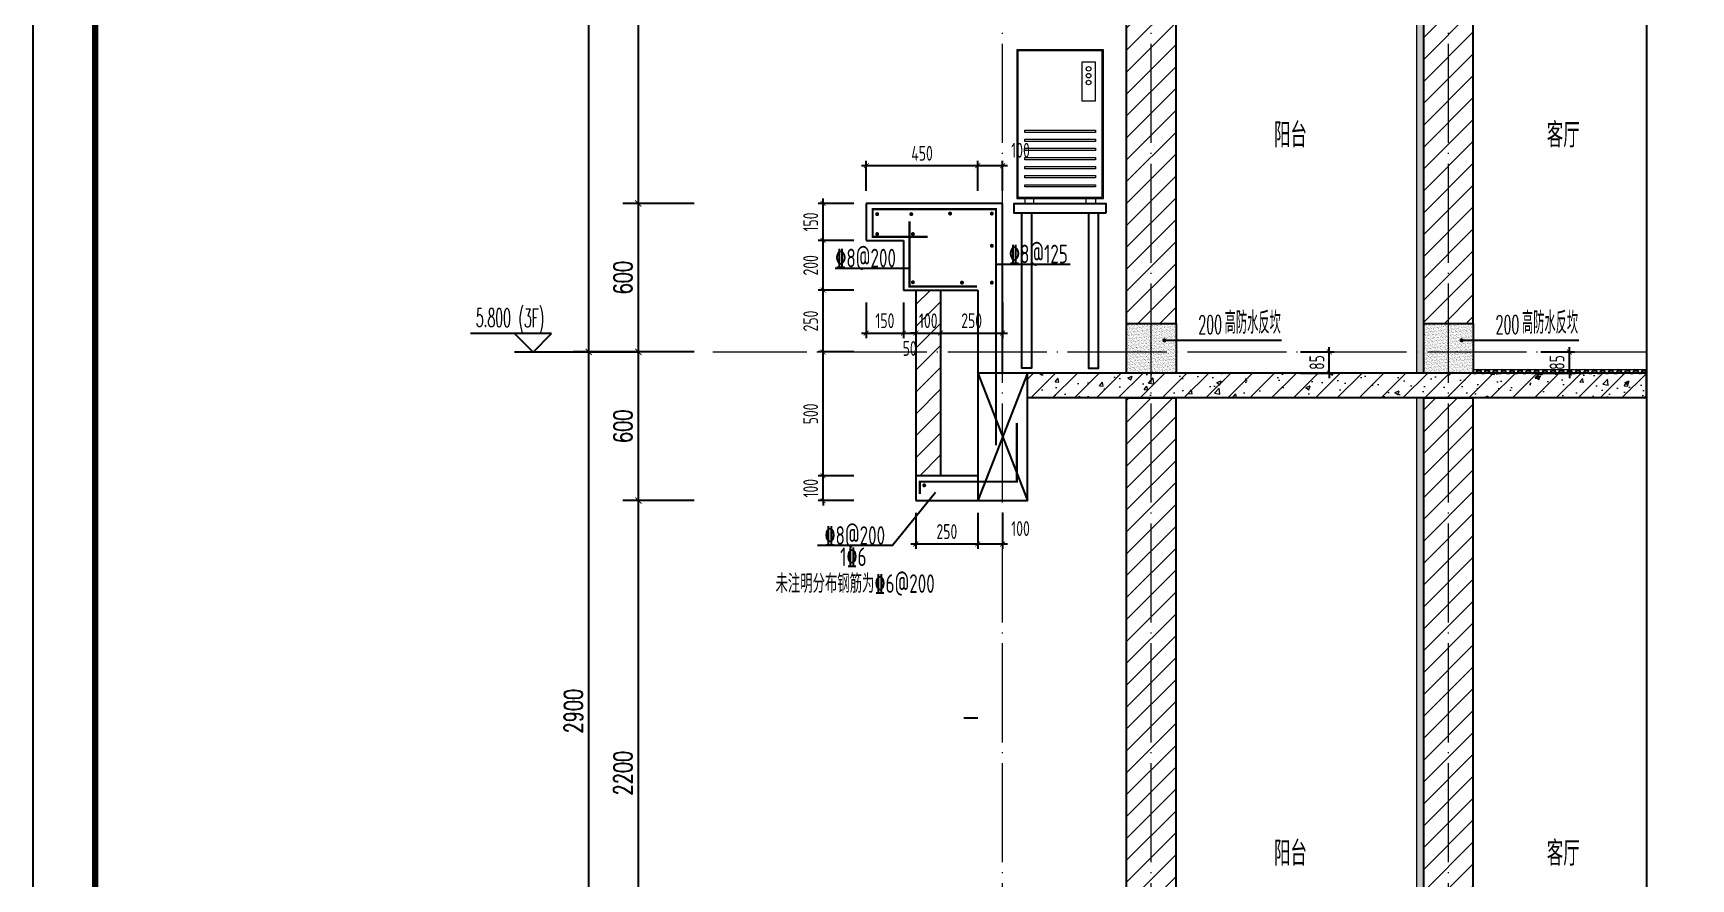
# Model space of a CAD drawing. Extents: x -668857 to 185752, y -270966 to 286822.
# Drawn here: x 59451 to 66142, y 126958 to 130372 of the extents above; entities that cross this region are included whole.
import ezdxf

# ---------------------------------------------------------------- set-up
doc = ezdxf.new("R2010")
doc.units = 0
doc.header["$LTSCALE"] = 1000
doc.linetypes.add('DOTE', pattern=[2.42, 2, -0.2, 0.02, -0.2])
doc.layers.get('0').update_dxf_attribs({"linetype": 'CONTINUOUS'})
doc.layers.get('DEFPOINTS').update_dxf_attribs({"linetype": 'CONTINUOUS'})
for name, color, linetype in [('DIM', 2, 'CONTINUOUS'), ('DIM_ELEV', 3, 'CONTINUOUS'), ('DIM_IDEN', 67, 'CONTINUOUS'), ('DIM_SYMB', 3, 'CONTINUOUS'), ('PUB_DIM', 3, 'CONTINUOUS'), ('PUB_TEXT', 2, 'CONTINUOUS'), ('REIN', 6, 'CONTINUOUS'), ('S-大样-砼线', 7, 'CONTINUOUS'), ('S-引出线', 40, 'CONTINUOUS'), ('TEXT', 2, 'CONTINUOUS'), ('WALL', 5, 'CONTINUOUS'), ('空调外机', 8, 'CONTINUOUS'), ('立面-看线', 251, 'CONTINUOUS')]:
    doc.layers.add(name, color=color, linetype=linetype)
for name, color, linetype, lineweight in [('DOTE', 19, 'DOTE', 9), ('PUB_HATCH', 8, 'CONTINUOUS', 9), ('图框', 9, 'CONTINUOUS', 18), ('平面-空调室外机', 143, 'CONTINUOUS', 9)]:
    doc.layers.add(name, color=color, linetype=linetype, lineweight=lineweight)
doc.layers.add('yichutu', color=7, linetype='CONTINUOUS', true_color=0xffffff)
doc.styles.add('_TCH_DIM', font='SIMPLEX.shx', dxfattribs={"width": 0.7, "bigfont": 'GBCBIG.shx'})
doc.styles.add('_TCH_DIM_T3', font='SIMPLEX', dxfattribs={"width": 0.705882, "bigfont": 'GBCBIG'})
doc.styles.add('DIM_FONT_T3', font='SIMPLEX', dxfattribs={"width": 0.705882, "bigfont": 'GBCBIG'})
doc.styles.add('TSSD_DIMENSION', font='Tssdeng.shx', dxfattribs={"width": 0.7, "bigfont": 'tssdchn.shx'})
doc.styles.add('TSSD_REIN', font='tssdeng.shx', dxfattribs={"width": 0.7, "height": 300, "bigfont": 'tssdchn.shx'})
doc.dimstyles.new('_TCH_ARCH&&25', dxfattribs={"dimtxt": 74.375, "dimasz": 25, "dimexe": 62.5, "dimexo": 75, "dimgap": 25, "dimtad": 1, "dimdec": 0, "dimzin": 0, "dimdsep": 46, "dimtxsty": '_TCH_DIM_T3', "dimblk": 'ARCHTICK', "dimcen": 0.09, "dimclrt": 7, "dimazin": 0, "dimtfac": 1, "dimtdec": 0, "dimtix": 1, "dimtmove": 2, "dimatfit": 3, "dimldrblk": 'ARCHTICK', "dimfxl": 1, "dimtolj": 1, "dimtzin": 0, "dimarcsym": 0})
doc.dimstyles.new('TSSD_20_20', dxfattribs={"dimtxt": 60, "dimasz": 20, "dimexe": 20, "dimexo": 50, "dimgap": 20, "dimtad": 1, "dimdec": 0, "dimzin": 0, "dimdsep": 46, "dimtxsty": 'TSSD_DIMENSION', "dimblk": 'ARCHTICK', "dimblk1": 'ARCHTICK', "dimblk2": 'ARCHTICK', "dimcen": 0, "dimdle": 20, "dimclrt": 7, "dimadec": 0, "dimazin": 0, "dimtfac": 1, "dimtdec": 0, "dimtix": 1, "dimtmove": 2, "dimatfit": 3, "dimfxl": 1, "dimtolj": 1, "dimtzin": 0, "dimarcsym": 0})
pattern_1 = [(45, (-525879.05, 291772.47), (-44.1941915, 44.1941915), [])]

# ---------------------------------------------------------------- blocks, each defined once
blk = doc.blocks.new('GFDDDDRG')
at = {"layer": '图框'}
blk.add_lwpolyline([(923310, -107437), (923310, -159999), (893610, -159999), (893610, -107437)], close=True, dxfattribs=at)
blk.add_lwpolyline([(923310, -107437), (923310, -159999), (893610, -159999), (893610, -107437)], close=True, dxfattribs=at)
at = {"layer": '图框', "const_width": 50}
blk.add_lwpolyline([(894110, -159499), (922810, -159499), (922810, -108687), (894110, -108687)], close=True, dxfattribs=at)
blk = doc.blocks.new('yct-1051-594-26275-14850-25-1002.0')
at = {"layer": 'yichutu', "color": 7, "true_color": 0xffffff}
blk.add_lwpolyline([(0, 0), (0, 14850), (26275, 14850), (26275, 0)], close=True, dxfattribs=at)
blk = doc.blocks.new('kongtiao')
for p, q in [((-338.7, 49), (-338.7, -550.8)), ((11, 49), (-338.7, 49)), ((-334.1, 44.4), (-334.1, -546.2)), ((6.4, 44.4), (-334.1, 44.4)), ((6.4, -546.2), (6.4, 44.4)), ((11, -550.8), (11, 49)), ((-76.2, -0.5), (-76.2, -156.5)), ((-21.1, -0.5), (-76.2, -0.5)), ((-21.1, -156.5), (-21.1, -0.5)), ((-76.2, -156.5), (-21.1, -156.5)), ((-338.7, -550.8), (11, -550.8)), ((-334.1, -546.2), (6.4, -546.2)), ((-306.6, -550.8), (-306.6, -571.2)), ((-306.6, -571.2), (-269.8, -571.2)), ((-269.8, -571.2), (-269.8, -550.8)), ((-57.9, -571.2), (-57.9, -550.8)), ((-21.1, -571.2), (-57.9, -571.2)), ((-21.1, -550.8), (-21.1, -571.2))]:
    blk.add_line(p, q)
for points in [[(-306.6, -275.4), (-21.1, -275.4), (-21.1, -284.6), (-306.6, -284.6)], [(-306.6, -312.1), (-21.1, -312.1), (-21.1, -321.3), (-306.6, -321.3)], [(-306.6, -348.8), (-21.1, -348.8), (-21.1, -358), (-306.6, -358)], [(-306.6, -385.6), (-21.1, -385.6), (-21.1, -394.7), (-306.6, -394.7)], [(-306.6, -422.3), (-21.1, -422.3), (-21.1, -431.5), (-306.6, -431.5)], [(-306.6, -459), (-21.1, -459), (-21.1, -468.2), (-306.6, -468.2)], [(-306.6, -495.7), (-21.1, -495.7), (-21.1, -504.9), (-306.6, -504.9)]]:
    blk.add_lwpolyline(points, close=True)
for centre in [(-48.7, -28), (-48.7, -55.6), (-48.7, -83.1)]:
    blk.add_circle(centre, 9.18)
blk = doc.blocks.new('_ArchTick')
at = {"color": 0, "linetype": 'ByBlock', "const_width": 0.15}
blk.add_lwpolyline([(-0.5, -0.5), (0.5, 0.5)], dxfattribs=at)
blk = doc.blocks.new('*D1890')
at = {"layer": 'DEFPOINTS', "color": 0, "transparency": 16777216}
for p in [(63264.3, 129836.9), (62814.3, 129684.6), (63264.3, 129684.6)]:
    blk.add_point(p, dxfattribs=at)
at = {"layer": 'DIM', "color": 0, "lineweight": -2, "transparency": 16777216}
for p, q in [((62794.3, 129836.9), (63284.3, 129836.9)), ((62814.3, 129734.6), (62814.3, 129856.9)), ((63264.3, 129734.6), (63264.3, 129856.9))]:
    blk.add_line(p, q, dxfattribs=at)
at = {"layer": 'DIM', "color": 0, "lineweight": -2, "transparency": 16777216, "xscale": 20, "yscale": 20, "zscale": 20, "rotation": 180}
blk.add_blockref('_ArchTick', (62814.3, 129836.9), dxfattribs=at)
at = {"layer": 'DIM', "color": 0, "lineweight": -2, "transparency": 16777216, "xscale": 20, "yscale": 20, "zscale": 20}
blk.add_blockref('_ArchTick', (63264.3, 129836.9), dxfattribs=at)
at = {"layer": 'DIM', "color": 7, "transparency": 16777216, "insert": (63039.3, 129886.9), "char_height": 60, "attachment_point": 5, "style": 'TSSD_DIMENSION'}
blk.add_mtext('\\A1;450', dxfattribs=at)
blk = doc.blocks.new('*D1891')
at = {"layer": 'DEFPOINTS', "color": 0, "transparency": 16777216}
for p in [(63364.3, 129836.9), (63264.3, 129684.6), (63364.3, 129684.6)]:
    blk.add_point(p, dxfattribs=at)
at = {"layer": 'DIM', "color": 0, "lineweight": -2, "transparency": 16777216}
for p, q in [((63244.3, 129836.9), (63384.3, 129836.9)), ((63264.3, 129734.6), (63264.3, 129856.9)), ((63364.3, 129734.6), (63364.3, 129856.9))]:
    blk.add_line(p, q, dxfattribs=at)
at = {"layer": 'DIM', "color": 0, "lineweight": -2, "transparency": 16777216, "xscale": 20, "yscale": 20, "zscale": 20, "rotation": 180}
blk.add_blockref('_ArchTick', (63264.3, 129836.9), dxfattribs=at)
at = {"layer": 'DIM', "color": 0, "lineweight": -2, "transparency": 16777216, "xscale": 20, "yscale": 20, "zscale": 20}
blk.add_blockref('_ArchTick', (63364.3, 129836.9), dxfattribs=at)
at = {"layer": 'DIM', "color": 7, "transparency": 16777216, "insert": (63436.7, 129899.1), "char_height": 60, "attachment_point": 5, "style": 'TSSD_DIMENSION'}
blk.add_mtext('\\A1;100', dxfattribs=at)
blk = doc.blocks.new('*D1892')
at = {"layer": 'DEFPOINTS', "color": 0, "transparency": 16777216}
for p in [(62814.3, 129334.6), (62964.3, 129334.6), (62964.3, 129160.8)]:
    blk.add_point(p, dxfattribs=at)
at = {"layer": 'DIM', "color": 0, "lineweight": -2, "transparency": 16777216}
for p, q in [((62814.3, 129284.6), (62814.3, 129140.8)), ((62964.3, 129284.6), (62964.3, 129140.8)), ((62794.3, 129160.8), (62984.3, 129160.8))]:
    blk.add_line(p, q, dxfattribs=at)
at = {"layer": 'DIM', "color": 0, "lineweight": -2, "transparency": 16777216, "xscale": 20, "yscale": 20, "zscale": 20, "rotation": 180}
blk.add_blockref('_ArchTick', (62814.3, 129160.8), dxfattribs=at)
at = {"layer": 'DIM', "color": 0, "lineweight": -2, "transparency": 16777216, "xscale": 20, "yscale": 20, "zscale": 20}
blk.add_blockref('_ArchTick', (62964.3, 129160.8), dxfattribs=at)
at = {"layer": 'DIM', "color": 7, "transparency": 16777216, "insert": (62889.3, 129210.8), "char_height": 60, "attachment_point": 5, "style": 'TSSD_DIMENSION'}
blk.add_mtext('\\A1;150', dxfattribs=at)
blk = doc.blocks.new('*D1893')
at = {"layer": 'DEFPOINTS', "color": 0, "transparency": 16777216}
for p in [(62964.3, 129334.6), (63014.3, 129334.6), (63014.3, 129160.8)]:
    blk.add_point(p, dxfattribs=at)
at = {"layer": 'DIM', "color": 0, "lineweight": -2, "transparency": 16777216}
for p, q in [((62964.3, 129284.6), (62964.3, 129140.8)), ((63014.3, 129284.6), (63014.3, 129140.8)), ((62944.3, 129160.8), (63034.3, 129160.8))]:
    blk.add_line(p, q, dxfattribs=at)
at = {"layer": 'DIM', "color": 0, "lineweight": -2, "transparency": 16777216, "xscale": 20, "yscale": 20, "zscale": 20, "rotation": 180}
blk.add_blockref('_ArchTick', (62964.3, 129160.8), dxfattribs=at)
at = {"layer": 'DIM', "color": 0, "lineweight": -2, "transparency": 16777216, "xscale": 20, "yscale": 20, "zscale": 20}
blk.add_blockref('_ArchTick', (63014.3, 129160.8), dxfattribs=at)
at = {"layer": 'DIM', "color": 7, "transparency": 16777216, "insert": (62989.3, 129098.9), "char_height": 60, "attachment_point": 5, "style": 'TSSD_DIMENSION'}
blk.add_mtext('\\A1;50', dxfattribs=at)
blk = doc.blocks.new('*D1894')
at = {"layer": 'DEFPOINTS', "color": 0, "transparency": 16777216}
for p in [(63014.3, 129334.6), (63114.3, 129334.6), (63114.3, 129160.8)]:
    blk.add_point(p, dxfattribs=at)
at = {"layer": 'DIM', "color": 0, "lineweight": -2, "transparency": 16777216}
for p, q in [((63014.3, 129284.6), (63014.3, 129140.8)), ((63114.3, 129284.6), (63114.3, 129140.8)), ((63014.3, 129160.8), (62994.3, 129160.8)), ((63014.3, 129160.8), (63114.3, 129160.8)), ((63114.3, 129160.8), (63134.3, 129160.8))]:
    blk.add_line(p, q, dxfattribs=at)
at = {"layer": 'DIM', "color": 0, "lineweight": -2, "transparency": 16777216, "xscale": 20, "yscale": 20, "zscale": 20}
blk.add_blockref('_ArchTick', (63014.3, 129160.8), dxfattribs=at)
at = {"layer": 'DIM', "color": 0, "lineweight": -2, "transparency": 16777216, "xscale": 20, "yscale": 20, "zscale": 20, "rotation": 180}
blk.add_blockref('_ArchTick', (63114.3, 129160.8), dxfattribs=at)
at = {"layer": 'DIM', "color": 7, "transparency": 16777216, "insert": (63064.3, 129210.8), "char_height": 60, "attachment_point": 5, "style": 'TSSD_DIMENSION'}
blk.add_mtext('\\A1;100', dxfattribs=at)
blk = doc.blocks.new('*D1895')
at = {"layer": 'DEFPOINTS', "color": 0, "transparency": 16777216}
for p in [(63114.3, 129334.6), (63364.3, 129334.6), (63364.3, 129160.8)]:
    blk.add_point(p, dxfattribs=at)
at = {"layer": 'DIM', "color": 0, "lineweight": -2, "transparency": 16777216}
for p, q in [((63114.3, 129284.6), (63114.3, 129140.8)), ((63364.3, 129284.6), (63364.3, 129140.8)), ((63094.3, 129160.8), (63384.3, 129160.8))]:
    blk.add_line(p, q, dxfattribs=at)
at = {"layer": 'DIM', "color": 0, "lineweight": -2, "transparency": 16777216, "xscale": 20, "yscale": 20, "zscale": 20, "rotation": 180}
blk.add_blockref('_ArchTick', (63114.3, 129160.8), dxfattribs=at)
at = {"layer": 'DIM', "color": 0, "lineweight": -2, "transparency": 16777216, "xscale": 20, "yscale": 20, "zscale": 20}
blk.add_blockref('_ArchTick', (63364.3, 129160.8), dxfattribs=at)
at = {"layer": 'DIM', "color": 7, "transparency": 16777216, "insert": (63239.3, 129210.8), "char_height": 60, "attachment_point": 5, "style": 'TSSD_DIMENSION'}
blk.add_mtext('\\A1;250', dxfattribs=at)
blk = doc.blocks.new('*D1896')
at = {"layer": 'DEFPOINTS', "color": 0, "transparency": 16777216}
for p in [(63014.3, 128484.6), (63264.3, 128484.6), (63264.3, 128309.5)]:
    blk.add_point(p, dxfattribs=at)
at = {"layer": 'DIM', "color": 0, "lineweight": -2, "transparency": 16777216}
for p, q in [((63014.3, 128434.6), (63014.3, 128289.5)), ((63264.3, 128434.6), (63264.3, 128289.5)), ((62994.3, 128309.5), (63284.3, 128309.5))]:
    blk.add_line(p, q, dxfattribs=at)
at = {"layer": 'DIM', "color": 0, "lineweight": -2, "transparency": 16777216, "xscale": 20, "yscale": 20, "zscale": 20, "rotation": 180}
blk.add_blockref('_ArchTick', (63014.3, 128309.5), dxfattribs=at)
at = {"layer": 'DIM', "color": 0, "lineweight": -2, "transparency": 16777216, "xscale": 20, "yscale": 20, "zscale": 20}
blk.add_blockref('_ArchTick', (63264.3, 128309.5), dxfattribs=at)
at = {"layer": 'DIM', "color": 7, "transparency": 16777216, "insert": (63139.3, 128359.5), "char_height": 60, "attachment_point": 5, "style": 'TSSD_DIMENSION'}
blk.add_mtext('\\A1;250', dxfattribs=at)
blk = doc.blocks.new('*D1897')
at = {"layer": 'DEFPOINTS', "color": 0, "transparency": 16777216}
for p in [(63264.3, 128484.6), (63364.3, 128484.6), (63364.3, 128309.5)]:
    blk.add_point(p, dxfattribs=at)
at = {"layer": 'DIM', "color": 0, "lineweight": -2, "transparency": 16777216}
for p, q in [((63264.3, 128434.6), (63264.3, 128289.5)), ((63364.3, 128434.6), (63364.3, 128289.5)), ((63244.3, 128309.5), (63384.3, 128309.5))]:
    blk.add_line(p, q, dxfattribs=at)
at = {"layer": 'DIM', "color": 0, "lineweight": -2, "transparency": 16777216, "xscale": 20, "yscale": 20, "zscale": 20, "rotation": 180}
blk.add_blockref('_ArchTick', (63264.3, 128309.5), dxfattribs=at)
at = {"layer": 'DIM', "color": 0, "lineweight": -2, "transparency": 16777216, "xscale": 20, "yscale": 20, "zscale": 20}
blk.add_blockref('_ArchTick', (63364.3, 128309.5), dxfattribs=at)
at = {"layer": 'DIM', "color": 7, "transparency": 16777216, "insert": (63436.7, 128371.7), "char_height": 60, "attachment_point": 5, "style": 'TSSD_DIMENSION'}
blk.add_mtext('\\A1;100', dxfattribs=at)
blk = doc.blocks.new('*D1898')
at = {"layer": 'DEFPOINTS', "color": 0, "transparency": 16777216}
for p in [(62639.7, 129684.6), (62814.3, 129684.6), (62814.3, 129534.6)]:
    blk.add_point(p, dxfattribs=at)
at = {"layer": 'DIM', "color": 0, "lineweight": -2, "transparency": 16777216}
for p, q in [((62764.3, 129684.6), (62619.7, 129684.6)), ((62639.7, 129514.6), (62639.7, 129704.6)), ((62764.3, 129534.6), (62619.7, 129534.6))]:
    blk.add_line(p, q, dxfattribs=at)
at = {"layer": 'DIM', "color": 0, "lineweight": -2, "transparency": 16777216, "xscale": 20, "yscale": 20, "zscale": 20}
for p, rotation in [((62639.7, 129684.6), 90), ((62639.7, 129534.6), 270)]:
    blk.add_blockref('_ArchTick', p, dxfattribs=dict(at, rotation=rotation))
at = {"layer": 'DIM', "color": 7, "transparency": 16777216, "insert": (62589.7, 129609.6), "char_height": 60, "attachment_point": 5, "rotation": 90, "style": 'TSSD_DIMENSION'}
blk.add_mtext('\\A1;150', dxfattribs=at)
blk = doc.blocks.new('*D1899')
at = {"layer": 'DEFPOINTS', "color": 0, "transparency": 16777216}
for p in [(62639.7, 129534.6), (62814.3, 129534.6), (62814.3, 129334.6)]:
    blk.add_point(p, dxfattribs=at)
at = {"layer": 'DIM', "color": 0, "lineweight": -2, "transparency": 16777216}
for p, q in [((62764.3, 129534.6), (62619.7, 129534.6)), ((62639.7, 129314.6), (62639.7, 129554.6)), ((62764.3, 129334.6), (62619.7, 129334.6))]:
    blk.add_line(p, q, dxfattribs=at)
at = {"layer": 'DIM', "color": 0, "lineweight": -2, "transparency": 16777216, "xscale": 20, "yscale": 20, "zscale": 20}
for p, rotation in [((62639.7, 129534.6), 90), ((62639.7, 129334.6), 270)]:
    blk.add_blockref('_ArchTick', p, dxfattribs=dict(at, rotation=rotation))
at = {"layer": 'DIM', "color": 7, "transparency": 16777216, "insert": (62589.7, 129434.6), "char_height": 60, "attachment_point": 5, "rotation": 90, "style": 'TSSD_DIMENSION'}
blk.add_mtext('\\A1;200', dxfattribs=at)
blk = doc.blocks.new('*D1900')
at = {"layer": 'DEFPOINTS', "color": 0, "transparency": 16777216}
for p in [(62639.7, 129334.6), (62814.3, 129334.6), (62814.3, 129084.6)]:
    blk.add_point(p, dxfattribs=at)
at = {"layer": 'DIM', "color": 0, "lineweight": -2, "transparency": 16777216}
for p, q in [((62764.3, 129334.6), (62619.7, 129334.6)), ((62639.7, 129064.6), (62639.7, 129354.6)), ((62764.3, 129084.6), (62619.7, 129084.6))]:
    blk.add_line(p, q, dxfattribs=at)
at = {"layer": 'DIM', "color": 0, "lineweight": -2, "transparency": 16777216, "xscale": 20, "yscale": 20, "zscale": 20}
for p, rotation in [((62639.7, 129334.6), 90), ((62639.7, 129084.6), 270)]:
    blk.add_blockref('_ArchTick', p, dxfattribs=dict(at, rotation=rotation))
at = {"layer": 'DIM', "color": 7, "transparency": 16777216, "insert": (62589.7, 129209.6), "char_height": 60, "attachment_point": 5, "rotation": 90, "style": 'TSSD_DIMENSION'}
blk.add_mtext('\\A1;250', dxfattribs=at)
blk = doc.blocks.new('*D1901')
at = {"layer": 'DEFPOINTS', "color": 0, "transparency": 16777216}
for p in [(62639.7, 129084.6), (62814.3, 129084.6), (62814.3, 128584.6)]:
    blk.add_point(p, dxfattribs=at)
at = {"layer": 'DIM', "color": 0, "lineweight": -2, "transparency": 16777216}
for p, q in [((62764.3, 129084.6), (62619.7, 129084.6)), ((62639.7, 128564.6), (62639.7, 129104.6)), ((62764.3, 128584.6), (62619.7, 128584.6))]:
    blk.add_line(p, q, dxfattribs=at)
at = {"layer": 'DIM', "color": 0, "lineweight": -2, "transparency": 16777216, "xscale": 20, "yscale": 20, "zscale": 20}
for p, rotation in [((62639.7, 129084.6), 90), ((62639.7, 128584.6), 270)]:
    blk.add_blockref('_ArchTick', p, dxfattribs=dict(at, rotation=rotation))
at = {"layer": 'DIM', "color": 7, "transparency": 16777216, "insert": (62589.7, 128834.6), "char_height": 60, "attachment_point": 5, "rotation": 90, "style": 'TSSD_DIMENSION'}
blk.add_mtext('\\A1;500', dxfattribs=at)
blk = doc.blocks.new('*D1934')
at = {"layer": 'DEFPOINTS', "color": 0, "transparency": 16777216}
for p in [(64517, 129084.6), (64682.9, 129084.6), (64517, 128999.6)]:
    blk.add_point(p, dxfattribs=at)
at = {"layer": 'DIM', "color": 0, "lineweight": -2, "transparency": 16777216}
for p, q in [((64567, 129084.6), (64702.9, 129084.6)), ((64682.9, 129084.6), (64682.9, 129104.6)), ((64682.9, 128999.6), (64682.9, 129084.6)), ((64567, 128999.6), (64702.9, 128999.6)), ((64682.9, 128999.6), (64682.9, 128979.6))]:
    blk.add_line(p, q, dxfattribs=at)
at = {"layer": 'DIM', "color": 0, "lineweight": -2, "transparency": 16777216, "xscale": 20, "yscale": 20, "zscale": 20}
for p, rotation in [((64682.9, 129084.6), 270), ((64682.9, 128999.6), 90)]:
    blk.add_blockref('_ArchTick', p, dxfattribs=dict(at, rotation=rotation))
at = {"layer": 'DIM', "color": 7, "transparency": 16777216, "insert": (64632.9, 129042.1), "char_height": 60, "attachment_point": 5, "rotation": 90, "style": 'TSSD_DIMENSION'}
blk.add_mtext('\\A1;85', dxfattribs=at)
blk = doc.blocks.new('*D1935')
at = {"layer": 'DEFPOINTS', "color": 0, "transparency": 16777216}
for p in [(65486.3, 129084.6), (65652.2, 129084.6), (65486.3, 128999.6)]:
    blk.add_point(p, dxfattribs=at)
at = {"layer": 'DIM', "color": 0, "lineweight": -2, "transparency": 16777216}
for p, q in [((65536.3, 129084.6), (65672.2, 129084.6)), ((65652.2, 129084.6), (65652.2, 129104.6)), ((65652.2, 128999.6), (65652.2, 129084.6)), ((65536.3, 128999.6), (65672.2, 128999.6)), ((65652.2, 128999.6), (65652.2, 128979.6))]:
    blk.add_line(p, q, dxfattribs=at)
at = {"layer": 'DIM', "color": 0, "lineweight": -2, "transparency": 16777216, "xscale": 20, "yscale": 20, "zscale": 20}
for p, rotation in [((65652.2, 129084.6), 270), ((65652.2, 128999.6), 90)]:
    blk.add_blockref('_ArchTick', p, dxfattribs=dict(at, rotation=rotation))
at = {"layer": 'DIM', "color": 7, "transparency": 16777216, "insert": (65602.2, 129042.1), "char_height": 60, "attachment_point": 5, "rotation": 90, "style": 'TSSD_DIMENSION'}
blk.add_mtext('\\A1;85', dxfattribs=at)
blk = doc.blocks.new('*D1962')
at = {"layer": 'DEFPOINTS', "color": 0, "transparency": 16777216}
for p in [(61894.1, 128484.6), (62194.1, 128484.6), (62194.1, 126284.6)]:
    blk.add_point(p, dxfattribs=at)
at = {"layer": 'PUB_DIM', "color": 0, "lineweight": -2, "transparency": 16777216}
for p, q in [((62119.1, 128484.6), (61831.6, 128484.6)), ((61894.1, 126284.6), (61894.1, 128484.6)), ((62119.1, 126284.6), (61831.6, 126284.6))]:
    blk.add_line(p, q, dxfattribs=at)
at = {"layer": 'PUB_DIM', "color": 0, "lineweight": -2, "transparency": 16777216, "xscale": 25, "yscale": 25, "zscale": 25}
for p, rotation in [((61894.1, 128484.6), 90), ((61894.1, 126284.6), 270)]:
    blk.add_blockref('_ArchTick', p, dxfattribs=dict(at, rotation=rotation))
at = {"layer": 'PUB_DIM', "color": 7, "transparency": 16777216, "insert": (61831.9, 127384.6), "char_height": 74.38, "attachment_point": 5, "rotation": 90, "style": '_TCH_DIM_T3'}
blk.add_mtext('\\A1;2200', dxfattribs=at)
blk = doc.blocks.new('*D1963')
at = {"layer": 'DEFPOINTS', "color": 0, "transparency": 16777216}
for p in [(61894.1, 129084.6), (62194.1, 129084.6), (62194.1, 128484.6)]:
    blk.add_point(p, dxfattribs=at)
at = {"layer": 'PUB_DIM', "color": 0, "lineweight": -2, "transparency": 16777216}
for p, q in [((62119.1, 129084.6), (61831.6, 129084.6)), ((61894.1, 128484.6), (61894.1, 129084.6)), ((62119.1, 128484.6), (61831.6, 128484.6))]:
    blk.add_line(p, q, dxfattribs=at)
at = {"layer": 'PUB_DIM', "color": 0, "lineweight": -2, "transparency": 16777216, "xscale": 25, "yscale": 25, "zscale": 25}
for p, rotation in [((61894.1, 129084.6), 90), ((61894.1, 128484.6), 270)]:
    blk.add_blockref('_ArchTick', p, dxfattribs=dict(at, rotation=rotation))
at = {"layer": 'PUB_DIM', "color": 7, "transparency": 16777216, "insert": (61831.9, 128784.6), "char_height": 74.38, "attachment_point": 5, "rotation": 90, "style": '_TCH_DIM_T3'}
blk.add_mtext('\\A1;600', dxfattribs=at)
blk = doc.blocks.new('*D1964')
at = {"layer": 'DEFPOINTS', "color": 0, "transparency": 16777216}
for p in [(61894.1, 129684.6), (62194.1, 129684.6), (62194.1, 129084.6)]:
    blk.add_point(p, dxfattribs=at)
at = {"layer": 'PUB_DIM', "color": 0, "lineweight": -2, "transparency": 16777216}
for p, q in [((62119.1, 129684.6), (61831.6, 129684.6)), ((61894.1, 129084.6), (61894.1, 129684.6)), ((62119.1, 129084.6), (61831.6, 129084.6))]:
    blk.add_line(p, q, dxfattribs=at)
at = {"layer": 'PUB_DIM', "color": 0, "lineweight": -2, "transparency": 16777216, "xscale": 25, "yscale": 25, "zscale": 25}
for p, rotation in [((61894.1, 129684.6), 90), ((61894.1, 129084.6), 270)]:
    blk.add_blockref('_ArchTick', p, dxfattribs=dict(at, rotation=rotation))
at = {"layer": 'PUB_DIM', "color": 7, "transparency": 16777216, "insert": (61831.9, 129384.6), "char_height": 74.38, "attachment_point": 5, "rotation": 90, "style": '_TCH_DIM_T3'}
blk.add_mtext('\\A1;600', dxfattribs=at)
blk = doc.blocks.new('*D1965')
at = {"layer": 'DEFPOINTS', "color": 0, "transparency": 16777216}
for p in [(61894.1, 131384.6), (62194.1, 131384.6), (62194.1, 129684.6)]:
    blk.add_point(p, dxfattribs=at)
at = {"layer": 'PUB_DIM', "color": 0, "lineweight": -2, "transparency": 16777216}
for p, q in [((62119.1, 131384.6), (61831.6, 131384.6)), ((61894.1, 129684.6), (61894.1, 131384.6)), ((62119.1, 129684.6), (61831.6, 129684.6))]:
    blk.add_line(p, q, dxfattribs=at)
at = {"layer": 'PUB_DIM', "color": 0, "lineweight": -2, "transparency": 16777216, "xscale": 25, "yscale": 25, "zscale": 25}
for p, rotation in [((61894.1, 131384.6), 90), ((61894.1, 129684.6), 270)]:
    blk.add_blockref('_ArchTick', p, dxfattribs=dict(at, rotation=rotation))
at = {"layer": 'PUB_DIM', "color": 7, "transparency": 16777216, "insert": (61831.9, 130534.6), "char_height": 74.38, "attachment_point": 5, "rotation": 90, "style": '_TCH_DIM_T3'}
blk.add_mtext('\\A1;1700', dxfattribs=at)
blk = doc.blocks.new('*D1977')
at = {"layer": 'DEFPOINTS', "color": 0, "transparency": 16777216}
for p in [(61694.1, 129084.6), (62194.1, 129084.6), (62194.1, 126184.6)]:
    blk.add_point(p, dxfattribs=at)
at = {"layer": 'PUB_DIM', "color": 0, "lineweight": -2, "transparency": 16777216}
for p, q in [((62119.1, 129084.6), (61631.6, 129084.6)), ((61694.1, 126184.6), (61694.1, 129084.6)), ((62119.1, 126184.6), (61631.6, 126184.6))]:
    blk.add_line(p, q, dxfattribs=at)
at = {"layer": 'PUB_DIM', "color": 0, "lineweight": -2, "transparency": 16777216, "xscale": 25, "yscale": 25, "zscale": 25}
for p, rotation in [((61694.1, 129084.6), 90), ((61694.1, 126184.6), 270)]:
    blk.add_blockref('_ArchTick', p, dxfattribs=dict(at, rotation=rotation))
at = {"layer": 'PUB_DIM', "color": 7, "transparency": 16777216, "insert": (61631.9, 127634.6), "char_height": 74.38, "attachment_point": 5, "rotation": 90, "style": '_TCH_DIM_T3'}
blk.add_mtext('\\A1;2900', dxfattribs=at)
blk = doc.blocks.new('*D1978')
at = {"layer": 'DEFPOINTS', "color": 0, "transparency": 16777216}
for p in [(61694.1, 131984.6), (62194.1, 131984.6), (62194.1, 129084.6)]:
    blk.add_point(p, dxfattribs=at)
at = {"layer": 'PUB_DIM', "color": 0, "lineweight": -2, "transparency": 16777216}
for p, q in [((62119.1, 131984.6), (61631.6, 131984.6)), ((61694.1, 129084.6), (61694.1, 131984.6)), ((62119.1, 129084.6), (61631.6, 129084.6))]:
    blk.add_line(p, q, dxfattribs=at)
at = {"layer": 'PUB_DIM', "color": 0, "lineweight": -2, "transparency": 16777216, "xscale": 25, "yscale": 25, "zscale": 25}
for p, rotation in [((61694.1, 131984.6), 90), ((61694.1, 129084.6), 270)]:
    blk.add_blockref('_ArchTick', p, dxfattribs=dict(at, rotation=rotation))
at = {"layer": 'PUB_DIM', "color": 7, "transparency": 16777216, "insert": (61631.9, 130534.6), "char_height": 74.38, "attachment_point": 5, "rotation": 90, "style": '_TCH_DIM_T3'}
blk.add_mtext('\\A1;2900', dxfattribs=at)
blk = doc.blocks.new('20210810.12105273')
at = {"layer": 'REIN', "const_width": 9}
for points in [[(67788.7, -102597.6), (67566.6, -102597.6), (67566.6, -102486.3), (68064.3, -102486.3), (68064.3, -103438.9)], [(67714.9, -102534.6), (67714.9, -102798.3), (67987.2, -102798.3)], [(67756.7, -103636.2), (67756.7, -103585.8), (68148.8, -103585.8), (68148.8, -103348.9)]]:
    blk.add_lwpolyline(points, dxfattribs=at)
at = {"layer": 'REIN', "const_width": 8}
for points in [[(67580.8, -102505.9, 1), (67588.8, -102505.9, 1)], [(67718.3, -102505.9, 1), (67726.3, -102505.9, 1)], [(67875.2, -102503.6, 1), (67883.2, -102503.6, 1)], [(68043.7, -102503.6, 1), (68051.7, -102503.6, 1)], [(67580.8, -102586.3, 1), (67588.8, -102586.3, 1)], [(67725, -102586.3, 1), (67733, -102586.3, 1)], [(68043.7, -102633.7, 1), (68051.7, -102633.7, 1)], [(67725, -102781, 1), (67733, -102781, 1)], [(67922.9, -102782.5, 1), (67930.9, -102782.5, 1)], [(68043.7, -102782.5, 1), (68051.7, -102782.5, 1)], [(67770.7, -103600.9, 1), (67778.7, -103600.9, 1)]]:
    blk.add_lwpolyline(points, format="xyb", close=True, dxfattribs=at)
at = {"layer": 'S-大样-砼线'}
for p, q in [((67991, -103147.4), (68191, -103662.4)), ((68191, -103147.4), (67991, -103662.4))]:
    blk.add_line(p, q, dxfattribs=at)
blk.add_lwpolyline([(68191, -103147.4), (67991, -103147.4), (67991, -103662.4), (68191, -103662.4)], close=True, dxfattribs=at)
at = {"layer": 'S-引出线'}
for p, q in [((67414.8, -102724.7), (67714.9, -102724.7)), ((68064.3, -102708.3), (68364.4, -102708.3))]:
    blk.add_line(p, q, dxfattribs=at)
blk.add_lwpolyline([(67820.4, -103630), (67646.7, -103843.4), (67343.7, -103843.4)], dxfattribs=at)
at = {"layer": 'TEXT', "style": 'TSSD_REIN', "width": 0.7}
for s, p in [('%%1328@200', (67415.6, -102720.6)), ('%%1328@125', (68116.4, -102704.2)), ('%%1328@200', (67371.7, -103840.7)), ('1%%1326', (67435.5, -103926.9)), ('未注明分布钢筋为%%1326@200', (67174.6, -104035))]:
    blk.add_text(s, height=75, rotation=0, dxfattribs=at).set_placement(p)
blk = doc.blocks.new('*D1987')
at = {"layer": 'DEFPOINTS', "color": 0, "transparency": 16777216}
for p in [(62639.7, 128584.6), (62814.3, 128584.6), (62814.3, 128484.6)]:
    blk.add_point(p, dxfattribs=at)
at = {"layer": 'DIM', "color": 0, "lineweight": -2, "transparency": 16777216}
for p, q in [((62639.7, 128584.6), (62639.7, 128604.6)), ((62764.3, 128584.6), (62619.7, 128584.6)), ((62639.7, 128484.6), (62639.7, 128584.6)), ((62764.3, 128484.6), (62619.7, 128484.6)), ((62639.7, 128484.6), (62639.7, 128464.6))]:
    blk.add_line(p, q, dxfattribs=at)
at = {"layer": 'DIM', "color": 0, "lineweight": -2, "transparency": 16777216, "xscale": 20, "yscale": 20, "zscale": 20}
for p, rotation in [((62639.7, 128584.6), 270), ((62639.7, 128484.6), 90)]:
    blk.add_blockref('_ArchTick', p, dxfattribs=dict(at, rotation=rotation))
at = {"layer": 'DIM', "color": 7, "transparency": 16777216, "insert": (62589.7, 128534.6), "char_height": 60, "attachment_point": 5, "rotation": 90, "style": 'TSSD_DIMENSION'}
blk.add_mtext('\\A1;100', dxfattribs=at)
blk = doc.blocks.new('20210902.15310781')
at = {"layer": 'DOTE', "color": 1, "linetype": 'DOTE', "ltscale": 0.2}
for p, q in [((79213.2, -133245.9), (79213.2, -113645.9)), ((79813.2, -133245.9), (79813.2, -113645.9)), ((81013.2, -133245.9), (81013.2, -113645.9)), ((81811.7, -126345.9), (78043, -126345.9))]:
    blk.add_line(p, q, dxfattribs=at)

msp = doc.modelspace()

# ---------------------------------------------------------------- hatches: boundary and pattern name
at = {"layer": 'PUB_HATCH'}
h = msp.add_hatch(dxfattribs=at)
h.set_pattern_fill('普通砖', color=256, scale=25, style=0)
h.set_pattern_definition(pattern_1)
h.paths.add_polyline_path([(64064.28, 129199.56), (64064.28, 131799.56), (63864.28, 131799.56), (63864.28, 129199.56)])
h = msp.add_hatch(dxfattribs=at)
h.set_pattern_fill('普通砖', color=256, scale=25, style=0)
h.set_pattern_definition(pattern_1)
h.paths.add_polyline_path([(65264.28, 129199.56), (65264.28, 131799.56), (65064.28, 131799.56), (65064.28, 129199.56)])
h = msp.add_hatch(dxfattribs=at)
h.set_pattern_fill('普通砖', color=256, scale=25, style=0)
h.set_pattern_definition(pattern_1)
h.paths.add_polyline_path([(63114.28, 129334.56), (63014.28, 129334.56), (63014.28, 128584.6), (63114.28, 128584.6)])
h = msp.add_hatch(dxfattribs=at)
h.set_pattern_fill('钢筋混凝土', color=256, scale=25, style=0)
h.set_pattern_definition([(45, (-525879.05, 291727.59), (-44.194174, 44.194174), []), (50, (-525879.05, 291727.59), (179.315046, -15.688034), [18.75, -206.25]), (355, (-525879.05, 291727.6), (-34.687833, 188.048033), [15, -165]), (100.4514, (-525864.1, 291726.28), (144.627345, 172.359886), [15.93505, -175.28553]), (46.1842, (-525879.05, 291777.6), (266.81026, -41.37975), [28.125, -309.375]), (96.6356, (-525856.82, 291774.14), (233.66568, 243.52947), [23.90257, -262.92825]), (351.1842, (-525879.05, 291777.6), (233.66549, 243.52965), [22.5, -247.5]), (21, (-525854.05, 291765.09), (149.226763, -100.654723), [18.75, -206.25]), (326, (-525854.05, 291765.1), (60.828833, 181.28751), [15, -165]), (71.4514, (-525841.61, 291756.7), (210.055657, 80.632624), [15.93505, -175.28553]), (37.5, (-525879.05, 291727.59), (3.039964, 83.2234635), [0, -163, 0, -167.5, 0, -165.625]), (7.5, (-525879.05, 291727.59), (65.767384, 98.602928), [0, -95.5, 0, -159.25, 0, -63.125]), (327.5, (-525934.8, 291727.59), (133.455609, -5.638718), [0, -62.5, 0, -195, 0, -258.75]), (317.5, (-525959.8, 291727.59), (145.796542, 25.026246), [0, -81.25, 0, -129.5, 0, -183.75])])
h.paths.add_polyline_path([(63464.28, 128999.56), (63464.28, 128899.56), (65962.81, 128899.56), (65962.81, 128999.56)])
h = msp.add_hatch(dxfattribs=at)
h.set_pattern_fill('普通砖', color=256, scale=25, style=0)
h.set_pattern_definition(pattern_1)
h.paths.add_polyline_path([(64064.28, 126299.56), (64064.28, 128899.56), (63864.28, 128899.56), (63864.28, 126299.56)])
h = msp.add_hatch(dxfattribs=at)
h.set_pattern_fill('普通砖', color=256, scale=25, style=0)
h.set_pattern_definition(pattern_1)
h.paths.add_polyline_path([(65264.28, 126299.56), (65264.28, 128899.56), (65064.28, 128899.56), (65064.28, 126299.56)])
at = {"layer": '立面-看线'}
h = msp.add_hatch(dxfattribs=at)
h.set_pattern_fill('HONEY', color=256, scale=7, angle=90)
h.set_pattern_definition([(90, (450426.234, -672168.679), (-9.623705, 16.66875), [11.1125, -22.225]), (210, (450426.234, -672168.679), (-9.62370845, -16.66874801), [11.1125, -22.225]), (150, (450426.234, -672168.679), (-19.24741345, 1.99e-06), [-22.225, 11.1125])])
edge = h.paths.add_edge_path()
edge.add_line((65036.96, 128999.56), (65064.28, 128999.56))
edge.add_line((65064.28, 128999.56), (65064.28, 131799.56))
edge.add_line((65064.28, 131799.56), (65034.28, 131799.56))
edge.add_line((65034.28, 131799.56), (65034.28, 128999.56))
h = msp.add_hatch(dxfattribs=at)
h.set_pattern_fill('碎沙', color=256, scale=4)
h.set_pattern_definition([(37.5, (-737188.9584, -256362.392), (-0.32000626, 9.78826475), [0, -7.7216, 0, -8.636, 0, -8.255]), (7.5, (-737188.958, -256362.392), (8.99046566, 14.33650201), [0, -4.1656, 0, -6.9596, 0, -2.667]), (327.5, (-737195.207, -256362.392), (15.819847405, 0.02874369), [0, -2.54, 0, -9.144, 0, -11.938]), (317.5, (-737195.207, -256362.392), (15.27112905, 4.45858647), [0, -1.27, 0, -5.9944, 0, -6.858])])
h.paths.add_polyline_path([(63864.28, 128999.56), (64064.28, 128999.56), (64064.28, 129199.56), (63864.28, 129199.56)])
h = msp.add_hatch(dxfattribs=at)
h.set_pattern_fill('碎沙', color=256, scale=4)
h.set_pattern_definition([(37.5, (-735988.9584, -256362.392), (-0.32000626, 9.78826475), [0, -7.7216, 0, -8.636, 0, -8.255]), (7.5, (-735988.958, -256362.392), (8.99046566, 14.33650201), [0, -4.1656, 0, -6.9596, 0, -2.667]), (327.5, (-735995.207, -256362.392), (15.819847405, 0.02874369), [0, -2.54, 0, -9.144, 0, -11.938]), (317.5, (-735995.207, -256362.392), (15.27112905, 4.45858647), [0, -1.27, 0, -5.9944, 0, -6.858])])
h.paths.add_polyline_path([(65064.28, 128999.56), (65264.28, 128999.56), (65264.28, 129199.56), (65064.28, 129199.56)])
h = msp.add_hatch(dxfattribs=at)
h.set_pattern_fill('HONEY', color=256, scale=7)
h.set_pattern_definition([(0, (-736084.988, -256362.392), (16.66875, 9.623705), [11.1125, -22.225]), (120, (-736084.988, -256362.392), (-16.66874801, 9.62370845), [11.1125, -22.225]), (60, (-736084.988, -256362.392), (1.99e-06, 19.24741345), [-22.225, 11.1125])])
h.paths.add_polyline_path([(65962.81, 129014.56), (65264.28, 129014.56), (65264.28, 128999.56), (65962.81, 128999.56)])
h = msp.add_hatch(dxfattribs=at)
h.set_pattern_fill('HONEY', color=256, scale=7, angle=90)
h.set_pattern_definition([(90, (450426.234, -675068.679), (-9.623705, 16.66875), [11.1125, -22.225]), (210, (450426.234, -675068.679), (-9.62370845, -16.66874801), [11.1125, -22.225]), (150, (450426.234, -675068.679), (-19.24741345, 1.99e-06), [-22.225, 11.1125])])
edge = h.paths.add_edge_path()
edge.add_line((65036.96, 126099.56), (65064.28, 126099.56))
edge.add_line((65064.28, 126099.56), (65064.28, 128899.56))
edge.add_line((65064.28, 128899.56), (65034.28, 128899.56))
edge.add_line((65034.28, 128899.56), (65034.28, 126099.56))

# ---------------------------------------------------------------- linework, layer by layer
at = {"layer": 'DIM_ELEV', "color": 1}
for p, q in [((61544.09, 129159.56), (61216.09, 129159.56)), ((61469.09, 129084.56), (61394.09, 129159.56)), ((61469.09, 129084.56), (61544.09, 129159.56)), ((61894.09, 129084.56), (61394.09, 129084.56))]:
    msp.add_line(p, q, dxfattribs=at)
at = {"layer": 'DIM_IDEN'}
for p, q in [((64016.72, 129131.85), (64131.09, 129131.85)), ((64131.09, 129131.85), (64489.65, 129131.85)), ((65216.72, 129131.85), (65331.09, 129131.85)), ((65331.09, 129131.85), (65689.65, 129131.85)), ((63264.28, 127605.86), (63207.67, 127605.86))]:
    msp.add_line(p, q, dxfattribs=at)
at = {"layer": 'DIM_IDEN', "const_width": 8.33}
for points in [[(64012.56, 129131.85, 1), (64020.89, 129131.85, 1)], [(65212.56, 129131.85, 1), (65220.89, 129131.85, 1)]]:
    msp.add_lwpolyline(points, format="xyb", close=True, dxfattribs=at)
at = {"layer": 'DIM_SYMB'}
msp.add_lwpolyline([(65962.81, 141204.56), (65962.81, 131572.68), (66015.31, 131553.58), (65910.31, 131535.06), (65962.81, 131516.43), (65962.81, 121884.56)], dxfattribs=at)
at = {"layer": 'PUB_HATCH', "color": 215, "true_color": 0xa953a0}
for p, q in [((65034.28, 131799.56), (65034.28, 128999.56)), ((65264.28, 129014.56), (65962.81, 129014.56)), ((65034.28, 128899.56), (65034.28, 126099.56))]:
    msp.add_line(p, q, dxfattribs=at)
at = {"layer": 'WALL'}
for p, q in [((63864.28, 129199.56), (63864.28, 131799.56)), ((64064.28, 129199.56), (64064.28, 131799.56)), ((65064.28, 129199.56), (65064.28, 131799.56)), ((65264.28, 129199.56), (65264.28, 131799.56)), ((63364.28, 129684.6), (62814.28, 129684.6)), ((62814.28, 129684.6), (62814.28, 129534.6)), ((63364.28, 128999.56), (63364.28, 129684.6)), ((62814.28, 129534.6), (62964.28, 129534.6)), ((62964.28, 129534.6), (62964.28, 129334.56)), ((62964.28, 129334.56), (63264.28, 129334.56)), ((63014.28, 129334.56), (63014.28, 128584.6)), ((63114.28, 129334.56), (63114.28, 128584.6)), ((63264.28, 129334.56), (63264.28, 128584.6)), ((63864.28, 129199.56), (64064.28, 129199.56)), ((65064.28, 129199.56), (65264.28, 129199.56)), ((63464.28, 128999.56), (63364.28, 128999.56)), ((65962.81, 128999.56), (63464.28, 128999.56)), ((65962.81, 128899.56), (65962.81, 128999.56)), ((65962.81, 128899.56), (63464.28, 128899.56)), ((63464.28, 128484.64), (63464.28, 128899.56)), ((63864.28, 126299.56), (63864.28, 128899.56)), ((63864.28, 128899.56), (64064.28, 128899.56)), ((64064.28, 126299.56), (64064.28, 128899.56)), ((65064.28, 126299.56), (65064.28, 128899.56)), ((65064.28, 128899.56), (65264.28, 128899.56)), ((65264.28, 126299.56), (65264.28, 128899.56)), ((63264.28, 128584.6), (63014.28, 128584.6)), ((63014.28, 128584.6), (63014.28, 128484.64)), ((63014.28, 128484.64), (63464.28, 128484.64))]:
    msp.add_line(p, q, dxfattribs=at)
for points in [[(63864.28, 129199.56), (64064.28, 129199.56), (64064.28, 128999.56), (63864.28, 128999.56)], [(65064.28, 129199.56), (65264.28, 129199.56), (65264.28, 128999.56), (65064.28, 128999.56)]]:
    msp.add_lwpolyline(points, close=True, dxfattribs=at)
at = {"layer": '空调外机', "linetype": 'Continuous'}
msp.add_lwpolyline([(63781.29, 129644.56), (63411.29, 129644.56), (63411.29, 129684.56), (63781.29, 129684.56)], close=True, dxfattribs=at)
for points in [[(63481.29, 129644.56), (63481.29, 129019.56), (63441.29, 129019.56), (63441.29, 129644.56)], [(63711.29, 129644.56), (63711.29, 129019.56), (63751.29, 129019.56), (63751.29, 129644.56)]]:
    msp.add_lwpolyline(points, dxfattribs=at)

# ---------------------------------------------------------------- block references
at = {"xscale": 0.5, "yscale": 0.5, "zscale": 0.5}
msp.add_blockref('GFDDDDRG', (-387353.44, 198011.07), dxfattribs=at)
at = {"layer": 'DOTE'}
msp.add_blockref('20210902.15310781', (-15848.9, 255430.45), dxfattribs=at)
at = {"layer": 'TEXT'}
msp.add_blockref('20210810.12105273', (-4726.75, 232147.08), dxfattribs=at)
at = {"layer": 'yichutu', "rotation": 270}
msp.add_blockref('yct-1051-594-26275-14850-25-1002.0', (59451.45, 144292.59), dxfattribs=at)
at = {"layer": '平面-空调室外机'}
msp.add_blockref('kongtiao', (63760.13, 130255.72), dxfattribs=at)

# ---------------------------------------------------------------- texts
at = {"layer": 'PUB_TEXT'}
for s, height, style, width, p in [('阳台', 100, 'TSSD_REIN', 0.7, (64459.61, 129910.18)), ('客厅', 100, 'TSSD_REIN', 0.7, (65560.8, 129910.18)), ('200', 74.375, 'DIM_FONT_T3', 0.49827, (64154.48, 129158.1)), ('高防水反坎', 89.362, 'DIM_FONT_T3', 0.705882, (64260.36, 129158.1)), ('200', 74.375, 'DIM_FONT_T3', 0.49827, (65354.48, 129158.1)), ('高防水反坎', 89.362, 'DIM_FONT_T3', 0.705882, (65460.36, 129158.1)), ('阳台', 100, 'TSSD_REIN', 0.7, (64459.61, 127010.18)), ('客厅', 100, 'TSSD_REIN', 0.7, (65560.8, 127010.18))]:
    msp.add_text(s, height=height, dxfattribs=dict(at, style=style, width=width)).set_placement(p)
at = {"layer": 'PUB_TEXT', "color": 1, "style": '_TCH_DIM', "width": 0.494118}
for s, p in [('(3F)', (61410.14, 129184.59)), ('5.800', (61237.99, 129185.81))]:
    msp.add_text(s, height=74.375, dxfattribs=at).set_placement(p)

# ---------------------------------------------------------------- dimensions: what is measured, and where the dimension line sits
at = {"layer": 'DIM'}
for base, p1, p2, angle, picture, middle in [((63364.28, 129836.92), (63264.28, 129684.6), (63364.28, 129684.6), 360, '*D1891', (63436.7, 129899.11)), ((63014.28, 129160.85), (62964.28, 129334.56), (63014.28, 129334.56), 360, '*D1893', (62989.28, 129098.87)), ((63364.31, 128309.5), (63264.31, 128484.56), (63364.31, 128484.56), 0, '*D1897', (63436.73, 128371.69))]:
    dim = msp.add_linear_dim(base=base, p1=p1, p2=p2, angle=angle, dimstyle='TSSD_20_20', dxfattribs=at)
    dim.commit()
    dim.dimension.update_dxf_attribs({"geometry": picture, "text_midpoint": middle, "dimtype": 161})
for p1, p2, distance, picture, middle in [((62814.28, 129684.6), (63264.28, 129684.6), 152.32, '*D1890', (63039.28, 129886.92)), ((62814.28, 129534.6), (62814.28, 129684.6), 174.61, '*D1898', (62589.67, 129609.6)), ((62814.28, 129334.6), (62814.28, 129534.6), 174.61, '*D1899', (62589.67, 129434.6)), ((62814.28, 129084.56), (62814.28, 129334.6), 174.61, '*D1900', (62589.67, 129209.58)), ((62814.28, 129334.56), (62964.28, 129334.56), -173.71, '*D1892', (62889.28, 129210.85)), ((63014.28, 129334.56), (63114.28, 129334.56), -173.71, '*D1894', (63064.28, 129210.85)), ((63114.28, 129334.56), (63364.28, 129334.56), -173.71, '*D1895', (63239.28, 129210.85)), ((62814.28, 128584.56), (62814.28, 129084.56), 174.61, '*D1901', (62589.67, 128834.56)), ((64516.96, 128999.56), (64516.96, 129084.56), -165.96, '*D1934', (64632.92, 129042.06)), ((65486.27, 128999.56), (65486.27, 129084.56), -165.96, '*D1935', (65602.23, 129042.06)), ((62814.28, 128484.56), (62814.28, 128584.56), 174.61, '*D1987', (62589.67, 128534.56)), ((63014.28, 128484.56), (63264.31, 128484.56), -175.06, '*D1896', (63139.3, 128359.5))]:
    dim = msp.add_aligned_dim(p1=p1, p2=p2, distance=distance, dimstyle='TSSD_20_20', dxfattribs=at)
    dim.commit()
    dim.dimension.update_dxf_attribs({"geometry": picture, "text_midpoint": middle})
at = {"layer": 'PUB_DIM'}
for p1, p2, distance, picture, middle in [((62194.09, 129084.56), (62194.09, 131984.56), 500, '*D1978', (61631.9, 130534.56)), ((62194.09, 129684.6), (62194.09, 131384.56), 300, '*D1965', (61831.9, 130534.58)), ((62194.09, 129084.56), (62194.09, 129684.6), 300, '*D1964', (61831.9, 129384.58)), ((62194.09, 126184.56), (62194.09, 129084.56), 500, '*D1977', (61631.9, 127634.56)), ((62194.09, 128484.56), (62194.09, 129084.56), 300, '*D1963', (61831.9, 128784.56)), ((62194.09, 126284.56), (62194.09, 128484.56), 300, '*D1962', (61831.9, 127384.56))]:
    dim = msp.add_aligned_dim(p1=p1, p2=p2, distance=distance, dimstyle='_TCH_ARCH&&25', dxfattribs=at)
    dim.commit()
    dim.dimension.update_dxf_attribs({"geometry": picture, "text_midpoint": middle})

doc.saveas('drawing.dxf')
